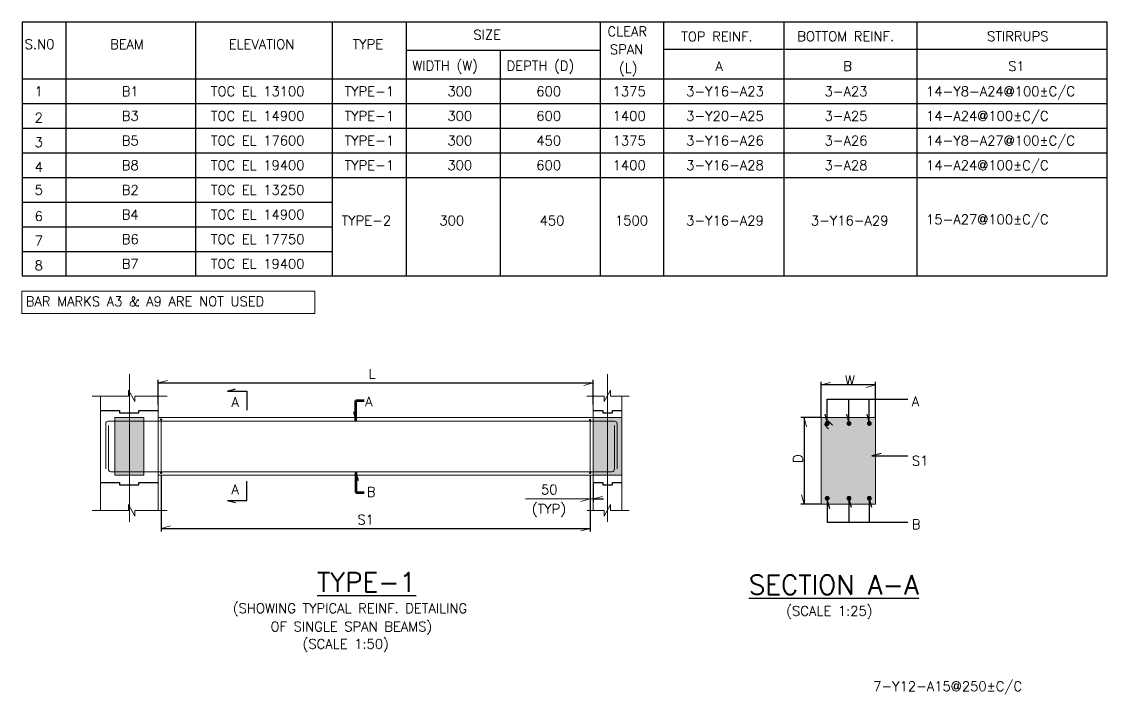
# Model space of a CAD drawing. Header units: millimetres. Extents: x 340192 to 549303, y -616317 to -538642.
# Drawn here: x 430067 to 446984, y -604059 to -593575 of the extents above; entities that cross this region are included whole.
import ezdxf
from ezdxf.enums import TextEntityAlignment as Align
from ezdxf.lldxf.tags import DXFTag

# ---------------------------------------------------------------- set-up
doc = ezdxf.new("R2010")
doc.units = ezdxf.units.MM
doc.header["$LTSCALE"] = 250
doc.header["$MEASUREMENT"] = 0
doc.linetypes.add('DOT2', pattern=[125, 0, -125])
doc.layers.get('DEFPOINTS').update_dxf_attribs({"lineweight": 0})
for name, color, linetype, lineweight in [('2MM', 2, 'Continuous', 0), ('bor', 6, 'Continuous', 0), ('CIVIL', 3, 'Continuous', 0), ('CV-CB-DIM', 2, 'Continuous', 0), ('CV-CB-GRID', 8, 'CENTER', 5), ('CV-CB-LINE', 2, 'Continuous', 0), ('CV-CB-REINFORCEMENT', 6, 'Continuous', 0), ('CV-CB-TEXT', 3, 'Continuous', 0), ('CVTEXT', 3, 'Continuous', 0), ('CVTXT', 3, 'Continuous', 0), ('HATCH', 2, 'Continuous', 0), ('SHADE', 25, 'Continuous', 0), ('TEXT', 3, 'Continuous', 0)]:
    doc.layers.add(name, color=color, linetype=linetype, lineweight=lineweight)
doc.styles.add('ROAMNS', font='romans.shx', dxfattribs={"width": 0.8})
doc.styles.add('ROMANS', font='romans.shx')
doc.styles.get("Standard").update_dxf_attribs({"font": 'romans.shx'})
tags = doc.linetypes.add('CENTER', pattern=[2, 1.25, -0.25, 0.25, -0.25]).pattern_tags.tags
tags[10:11] = [DXFTag(74, 4), DXFTag(75, 0), DXFTag(340, '0'), DXFTag(46, 1.0), DXFTag(50, 0.0), DXFTag(44, 0.0), DXFTag(45, 0.0)]
tags[8:9] = [DXFTag(74, 4), DXFTag(75, 0), DXFTag(340, '0'), DXFTag(46, 1.0), DXFTag(50, 0.0), DXFTag(44, 0.0), DXFTag(45, 0.0)]
tags[6:7] = [DXFTag(74, 4), DXFTag(75, 0), DXFTag(340, '0'), DXFTag(46, 1.0), DXFTag(50, 0.0), DXFTag(44, 0.0), DXFTag(45, 0.0)]
tags[4:5] = [DXFTag(74, 4), DXFTag(75, 0), DXFTag(340, '0'), DXFTag(46, 1.0), DXFTag(50, 0.0), DXFTag(44, 0.0), DXFTag(45, 0.0)]
doc.dimstyles.new('CIVIL', dxfattribs={"dimtxt": 1, "dimasz": 0.0005, "dimexe": 50, "dimexo": 0, "dimgap": 50, "dimtad": 1, "dimdec": 0, "dimlfac": 0.001, "dimzin": 0, "dimdsep": 46, "dimtxsty": 'ROMANS', "dimblk": 'TICK', "dimcen": 0.09, "dimclrd": 2, "dimclre": 2, "dimclrt": 3, "dimadec": 0, "dimazin": 0, "dimtfac": 1, "dimtdec": 0, "dimtofl": 0, "dimtmove": 0, "dimatfit": 3, "dimldrblk": 'TICK', "dimfxl": 1, "dimfrac": 2, "dimtolj": 1, "dimtzin": 0, "dimarcsym": 0})

# ---------------------------------------------------------------- blocks, each defined once
blk = doc.blocks.new('secv1_6')
at = {"layer": 'bor', "lineweight": -2}
for p, q in [((0, 6000), (-670, 3500)), ((0, 6000), (0, 0)), ((0, 0), (6000, 0))]:
    blk.add_line(p, q, dxfattribs=at)
blk = doc.blocks.new('TICK')
at = {"color": 3}
blk.add_line((-289777.747, -77645.713), (0, 0), dxfattribs=at)
blk = doc.blocks.new('*D169')
at = {"layer": 'CVTXT', "color": 2, "lineweight": -2, "transparency": 16777216}
for p, q in [((442526, -599746), (442526, -599186)), ((443370, -599746), (443370, -599186)), ((443370, -599236), (442526, -599236))]:
    blk.add_line(p, q, dxfattribs=at)
at = {"layer": 'DEFPOINTS', "color": 0, "transparency": 16777216}
for p in [(442526, -599236), (442526, -599746, -1931002), (443370, -599746)]:
    blk.add_point(p, dxfattribs=at)
at = {"layer": 'CVTXT', "color": 2, "lineweight": -2, "transparency": 16777216, "xscale": 0.0005, "yscale": 0.0005, "zscale": 0.0005, "rotation": 180}
blk.add_blockref('TICK', (442526, -599236), dxfattribs=at)
at = {"layer": 'CVTXT', "color": 2, "lineweight": -2, "transparency": 16777216, "xscale": 0.0005, "yscale": 0.0005, "zscale": 0.0005}
blk.add_blockref('TICK', (443370, -599236), dxfattribs=at)
blk = doc.blocks.new('*D170')
at = {"layer": 'CVTXT', "color": 2, "lineweight": -2, "transparency": 16777216}
for p, q in [((442526, -599746), (442209, -599746)), ((442259, -599746), (442259, -601096)), ((442526, -601096), (442209, -601096))]:
    blk.add_line(p, q, dxfattribs=at)
at = {"layer": 'DEFPOINTS', "color": 0, "transparency": 16777216}
for p in [(442526, -599746), (442259, -601096), (442526, -601096)]:
    blk.add_point(p, dxfattribs=at)
at = {"layer": 'CVTXT', "color": 2, "lineweight": -2, "transparency": 16777216, "xscale": 0.0005, "yscale": 0.0005, "zscale": 0.0005}
for p, rotation in [((442259, -599746), 90), ((442259, -601096), 270)]:
    blk.add_blockref('TICK', p, dxfattribs=dict(at, rotation=rotation))
blk = doc.blocks.new('*D171')
at = {"layer": 'CVTXT', "color": 2, "lineweight": -2, "transparency": 16777216}
for p, q in [((432240, -600646), (432240, -601524)), ((438926, -600646), (438926, -601524)), ((432240, -601474), (438926, -601474))]:
    blk.add_line(p, q, dxfattribs=at)
at = {"layer": 'DEFPOINTS', "color": 0, "transparency": 16777216}
for p in [(432240, -600646), (438926, -600646), (438926, -601474)]:
    blk.add_point(p, dxfattribs=at)
at = {"layer": 'CVTXT', "color": 2, "lineweight": -2, "transparency": 16777216, "xscale": 0.0005, "yscale": 0.0005, "zscale": 0.0005, "rotation": 180}
blk.add_blockref('TICK', (432240, -601474), dxfattribs=at)
at = {"layer": 'CVTXT', "color": 2, "lineweight": -2, "transparency": 16777216, "xscale": 0.0005, "yscale": 0.0005, "zscale": 0.0005}
blk.add_blockref('TICK', (438926, -601474), dxfattribs=at)
blk = doc.blocks.new('*D172')
at = {"layer": 'CVTXT', "color": 2, "lineweight": -2, "transparency": 16777216}
for p, q in [((432194, -599543), (432194, -599156)), ((432194, -599206), (438971, -599206)), ((438971, -599543), (438971, -599156))]:
    blk.add_line(p, q, dxfattribs=at)
at = {"layer": 'DEFPOINTS', "color": 0, "transparency": 16777216}
for p in [(438971, -599206), (432194, -599543), (438971, -599543)]:
    blk.add_point(p, dxfattribs=at)
at = {"layer": 'CVTXT', "color": 2, "lineweight": -2, "transparency": 16777216, "xscale": 0.0005, "yscale": 0.0005, "zscale": 0.0005, "rotation": 180}
blk.add_blockref('TICK', (432194, -599206), dxfattribs=at)
at = {"layer": 'CVTXT', "color": 2, "lineweight": -2, "transparency": 16777216, "xscale": 0.0005, "yscale": 0.0005, "zscale": 0.0005}
blk.add_blockref('TICK', (438971, -599206), dxfattribs=at)
blk = doc.blocks.new('*D177')
at = {"layer": 'CVTXT', "color": 2, "lineweight": -2, "transparency": 16777216}
for p, q in [((438926, -600751), (438926, -601064)), ((438971, -600780), (438971, -601064)), ((438926, -601014), (438926, -601014)), ((438971, -601014), (439134, -601014))]:
    blk.add_line(p, q, dxfattribs=at)
at = {"layer": 'DEFPOINTS', "color": 0, "transparency": 16777216}
for p in [(438926, -600751), (438971, -600780), (438971, -601014)]:
    blk.add_point(p, dxfattribs=at)
at = {"layer": 'CVTXT', "color": 2, "lineweight": -2, "transparency": 16777216, "xscale": 0.0005, "yscale": 0.0005, "zscale": 0.0005}
blk.add_blockref('TICK', (438926, -601014), dxfattribs=at)
at = {"layer": 'CVTXT', "color": 2, "lineweight": -2, "transparency": 16777216, "xscale": 0.0005, "yscale": 0.0005, "zscale": 0.0005, "rotation": 180}
blk.add_blockref('TICK', (438971, -601014), dxfattribs=at)

msp = doc.modelspace()

# ---------------------------------------------------------------- hatches: boundary and pattern name
at = {"layer": 'HATCH', "linetype": 'DOT2', "ltscale": 0.000703125}
msp.add_hatch(color=25, dxfattribs=at).paths.add_polyline_path([(442525.84, -601095.75), (442525.84, -599745.75), (443369.59, -599745.75), (443369.59, -601095.75)])

# ---------------------------------------------------------------- linework, layer by layer
at = {"color": 2, "lineweight": -2, "ltscale": 0.00075}
for p, q in [((431293.87, -599633.25, -930117.21), (431589.18, -599633.25, -930117.21)), ((431589.18, -599633.25, -930117.21), (431589.18, -599671.16, -930117.21)), ((431589.18, -599671.16, -930117.21), (431893.87, -599671.16, -930117.21)), ((431893.87, -599633.25, -930117.21), (432193.87, -599633.25, -930117.21)), ((431893.87, -599671.16, -930117.21), (431893.87, -599633.25, -930117.21)), ((438971.43, -599633.25, -930117.21), (439121.43, -599633.25, -930117.21)), ((439121.43, -599633.25, -930117.21), (439121.43, -599671.16, -930117.21)), ((439121.43, -599671.16, -930117.21), (439271.43, -599671.16, -930117.21)), ((439271.43, -599633.25, -930117.21), (439421.43, -599633.25, -930117.21)), ((439271.43, -599671.16, -930117.21), (439271.43, -599633.25, -930117.21)), ((431293.87, -600758.25, -930117.21), (431589.18, -600758.25, -930117.21)), ((431589.18, -600758.25, -930117.21), (431589.18, -600796.16, -930117.21)), ((431589.18, -600796.16, -930117.21), (431893.87, -600796.16, -930117.21)), ((431893.87, -600758.25, -930117.21), (432193.87, -600758.25, -930117.21)), ((431893.87, -600796.16, -930117.21), (431893.87, -600758.25, -930117.21)), ((438971.43, -600758.25, -930117.21), (439121.43, -600758.25, -930117.21)), ((439121.43, -600758.25, -930117.21), (439121.43, -600796.16, -930117.21)), ((439121.43, -600796.16, -930117.21), (439271.43, -600796.16, -930117.21)), ((439271.43, -600758.25, -930117.21), (439421.43, -600758.25, -930117.21)), ((439271.43, -600796.16, -930117.21), (439271.43, -600758.25, -930117.21))]:
    msp.add_line(p, q, dxfattribs=at)
at = {"color": 6, "lineweight": -2, "ltscale": 0.000703125, "elevation": -930117.21, "flags": 128}
for points in [[(442638.18, -599838.04, 38, 38, -1), (442600.18, -599838.04, 38, 38, -1), (442638.18, -599838.04, 0, 0, 0)], [(442977.78, -599838.04, 38, 38, -1), (442939.78, -599838.04, 38, 38, -1), (442977.78, -599838.04, 0, 0, 0)], [(442638.18, -601003.46, 38, 38, 1), (442600.18, -601003.46, 38, 38, 1), (442638.18, -601003.46, 0, 0, 0)], [(442977.78, -601003.46, 38, 38, 1), (442939.78, -601003.46, 38, 38, 1), (442977.78, -601003.46, 0, 0, 0)]]:
    msp.add_lwpolyline(points, format="xyseb", dxfattribs=at)
at = {"color": 6, "lineweight": -2, "ltscale": 0.000703125, "const_width": 38, "elevation": -930117.21, "flags": 128}
for points in [[(443294.53, -599838.04, -1), (443256.53, -599838.04, -1), (443294.53, -599838.04)], [(443294.53, -601003.46, 1), (443256.53, -601003.46, 1), (443294.53, -601003.46)]]:
    msp.add_lwpolyline(points, format="xyb", dxfattribs=at)
at = {"color": 6, "lineweight": -2, "ltscale": 0.00075, "const_width": 17.37, "elevation": -930117.21, "flags": 128}
for points in [[(438934.38, -600606.55, -1), (438917, -600606.55, -1), (438934.38, -600606.55)], [(438934.38, -600608.79, -1), (438917, -600608.79, -1), (438934.38, -600608.79)]]:
    msp.add_lwpolyline(points, format="xyb", dxfattribs=at)
at = {"layer": '2MM', "color": 6, "lineweight": -2, "ltscale": 0.00075}
for p in [(430073.5, -593574.61, -929787.15), (430073.5, -593910.61, -929787.15)]:
    msp.add_line(p, (430073.5, -597538.48, -929787.15), dxfattribs=at)
at = {"layer": '2MM', "color": 2, "lineweight": -2, "ltscale": 0.00075}
for p, q in [((430757.63, -597538.48, -929787.15), (430757.63, -593574.61, -929787.15)), ((430757.63, -597538.48, -929787.15), (430757.63, -593574.61, -929787.15)), ((432780.03, -597538.48, -929787.15), (432780.03, -593574.61, -929787.15)), ((434910.18, -597538.48, -929787.15), (434910.18, -593574.61, -929787.15)), ((436065.41, -597538.48, -929787.15), (436065.41, -593574.61, -929787.15)), ((439087.09, -597538.48, -929787.15), (439087.09, -593574.61, -929787.15)), ((440073.44, -597538.48, -929787.15), (440073.44, -593574.61, -929787.15)), ((441950.5, -597538.48, -929787.15), (441950.5, -593574.61, -929787.15)), ((444020.05, -597538.48, -929787.15), (444020.05, -593574.61, -929787.15)), ((430757.63, -597538.48, -929787.15), (430757.63, -593910.61, -929787.15)), ((440073.44, -597538.48, -929787.15), (440073.44, -593910.61, -929787.15)), ((437526.3, -597538.48, -929787.15), (437526.3, -594016, -929787.15)), ((440073.44, -597538.48, -929787.15), (440073.44, -594003.25, -929787.15)), ((440073.44, -597538.48, -929787.15), (440073.44, -594023.26, -929787.15))]:
    msp.add_line(p, q, dxfattribs=at)
at = {"layer": 'CIVIL', "ltscale": 0.00075}
for p, q in [((431293.87, -599410.15, -930117.21), (431293.87, -601195.93, -930117.21)), ((432193.87, -599410.17, -930117.21), (432193.87, -601195.95, -930117.21)), ((438971.43, -599410.17, -930117.21), (438971.43, -601195.93, -930117.21)), ((439421.43, -599410.15, -930117.21), (439421.43, -601195.9, -930117.21)), ((439421.43, -599410.17, -930117.21), (439421.43, -601195.9, -930117.21)), ((432193.87, -599745.75, -930117.21), (438971.43, -599745.75, -930117.21)), ((432193.87, -600645.75, -930117.21), (438971.43, -600645.75, -930117.21))]:
    msp.add_line(p, q, dxfattribs=at)
at = {"layer": 'CIVIL', "color": 3, "linetype": 'Continuous', "ltscale": 0.000375}
for p, q in [((431518.87, -599745.75, -930117.21), (431518.87, -600645.75, -930117.21)), ((431968.87, -599745.75, -930117.21), (431518.87, -599745.75, -930117.21)), ((431968.87, -599745.75, -930117.21), (431968.87, -600645.75, -930117.21)), ((438971.43, -599745.75, -930117.21), (438971.43, -600645.75, -930117.21)), ((439421.43, -599745.75, -930117.21), (438971.43, -599745.75, -930117.21)), ((439421.43, -599745.75, -930117.21), (439421.43, -600645.75, -930117.21)), ((439421.43, -599777.25, -930092.45), (439421.43, -600645.75, -930117.21)), ((431968.87, -600645.75, -930117.21), (431518.87, -600645.75, -930117.21)), ((439421.43, -600645.75, -930117.21), (438971.43, -600645.75, -930117.21))]:
    msp.add_line(p, q, dxfattribs=at)
at = {"layer": 'CIVIL', "ltscale": 0.000703125}
msp.add_line((443369.59, -599745.75, -930117.21), (442525.84, -599745.75, -930117.21), dxfattribs=at)
at = {"layer": 'CIVIL', "color": 6, "ltscale": 0.000703125}
for p, q in [((442577.45, -599854.11, -932496.23), (442641.72, -599922.57, -935081.22)), ((442635.74, -599796.97, -932496.23), (442700.01, -599865.42, -935081.22))]:
    msp.add_line(p, q, dxfattribs=at)
at = {"layer": 'CIVIL', "color": 2, "linetype": 'ByBlock', "elevation": -930117.21, "flags": 128}
for points in [[(431162.4, -599410.15), (431729.89, -599410.15), (431729.89, -599316.99)], [(431729.89, -599316.99), (431831.13, -599496.4), (431831.13, -599410.17), (432332.29, -599410.17)], [(439242.72, -599316.99), (439141.48, -599496.4), (439141.48, -599410.17), (438873.98, -599410.17)], [(439532.33, -599410.15), (439242.72, -599410.15), (439242.72, -599316.99)], [(431162.4, -601195.93), (431729.89, -601195.93), (431729.89, -601102.76)], [(431729.89, -601102.76), (431831.13, -601282.17), (431831.13, -601195.95), (432332.29, -601195.95)], [(439242.72, -601102.74), (439141.48, -601282.15), (439141.48, -601195.93), (438873.98, -601195.93)], [(439532.33, -601195.9), (439242.72, -601195.9), (439242.72, -601102.74)]]:
    msp.add_lwpolyline(points, dxfattribs=at)
at = {"layer": 'CIVIL', "ltscale": 0.000703125, "elevation": -930117.21, "flags": 128}
msp.add_lwpolyline([(442525.84, -599745.75), (442525.84, -601095.75), (443369.59, -601095.75), (443369.59, -599745.75)], dxfattribs=at)
at = {"layer": 'CV-CB-DIM', "color": 2, "ltscale": 1.5}
msp.add_line((438971.43, -601013.88, -930117.21), (437915.65, -601013.88, -930117.21), dxfattribs=at)
at = {"layer": 'CV-CB-GRID', "ltscale": 2}
for p, q in [((431743.87, -601372.62, -932854.5), (431743.87, -599066.87, -929922.06)), ((439196.43, -601372.62, -932919.33), (439196.43, -599066.87, -929986.89))]:
    msp.add_line(p, q, dxfattribs=at)
at = {"layer": 'CV-CB-LINE'}
msp.add_3dface([(430066.63, -597775.48), (434632.26, -597775.48), (434632.26, -598122.66), (430066.63, -598122.66)], dxfattribs=at)
at = {"layer": 'CV-CB-REINFORCEMENT', "color": 6, "ltscale": 0.00075}
for p, q in [((431375.26, -599841.37, -930117.21), (431375.26, -600543.57, -930117.21)), ((431417.37, -599870.87, -930117.21), (431417.37, -600550.29, -930117.21)), ((432238.87, -599783.77, -930117.21), (432238.87, -600589.5, -930117.21)), ((439304.32, -599870.87, -930117.21), (439304.32, -600550.29, -930117.21)), ((439346.43, -599841.37, -930117.21), (439346.43, -600543.57, -930117.21))]:
    msp.add_line(p, q, dxfattribs=at)
at = {"layer": 'CV-CB-REINFORCEMENT', "ltscale": 0.00075}
for p, q in [((431414.63, -599802, -930117.21), (439307.06, -599802, -930117.21)), ((438926.43, -599774.79, -930117.21), (438926.43, -600589.5, -930117.21)), ((438926.43, -600017.04, -930117.21), (438926.43, -600589.5, -930117.21)), ((431453.08, -600589.5, -932626.57), (439268.6, -600589.5, -930291.11))]:
    msp.add_line(p, q, dxfattribs=at)
at = {"layer": 'CV-CB-REINFORCEMENT', "color": 6, "lineweight": -2, "ltscale": 0.00075, "const_width": 17.37, "elevation": -930117.21, "flags": 128}
msp.add_lwpolyline([(432231.61, -599775.21, 1), (432248.98, -599775.21, 1), (432231.61, -599775.21)], format="xyb", dxfattribs=at)
at = {"layer": 'CV-CB-REINFORCEMENT', "lineweight": -2, "ltscale": 0.00075, "const_width": 17.37, "elevation": -930117.21, "flags": 128}
for points in [[(438933.69, -599783.48, -1), (438916.32, -599783.48, -1), (438933.69, -599783.48)], [(438933.69, -599783.65, -1), (438916.32, -599783.65, -1), (438933.69, -599783.65)]]:
    msp.add_lwpolyline(points, format="xyb", dxfattribs=at)
at = {"layer": 'CV-CB-REINFORCEMENT', "color": 6, "lineweight": -2, "ltscale": 0.00075, "elevation": -930117.21, "flags": 128}
msp.add_lwpolyline([(432230.93, -600608.79, 17.37, 17.37, 1), (432248.3, -600608.79, 17.37, 17.37, 1), (432230.93, -600608.79, 0, 0, 0)], format="xyseb", dxfattribs=at)
at = {"layer": 'CV-CB-REINFORCEMENT', "color": 6, "ltscale": 0.00075}
for centre, start, end in [((431414.63, -599841.37, -930117.21), 90, 180), ((431456.74, -600550.29, -930117.21), 180, 264.663036)]:
    msp.add_arc(centre, 39.38, start, end, dxfattribs=at)
at = {"layer": 'CV-CB-REINFORCEMENT', "color": 6, "ltscale": 0.00075, "extrusion": (0, 0, -1)}
for centre, start, end in [((-439307.06, -599841.37, 930117.21), 90, 180), ((-439264.94, -600550.29, 930117.21), 180, 264.663036)]:
    msp.add_arc(centre, 39.38, start, end, dxfattribs=at)
at = {"layer": 'CVTXT', "color": 6, "lineweight": -2, "ltscale": 0.00075}
for p, q in [((430073.5, -593574.61, -929787.15), (446984.13, -593574.61, -929787.15)), ((446984.13, -597538.48, -929787.15), (446984.13, -593574.61, -929787.15)), ((436065.41, -594016, -929787.15), (439087.09, -594016, -929787.15)), ((440073.44, -594003.25, -929787.15), (446984.13, -594003.25, -929787.15)), ((430073.5, -594465.26, -929787.15), (446984.13, -594465.26, -929787.15)), ((430073.5, -597538.48, -929787.15), (446984.13, -597538.48, -929787.15))]:
    msp.add_line(p, q, dxfattribs=at)
at = {"layer": 'CVTXT', "color": 1, "lineweight": -2, "ltscale": 0.00075}
for p, q in [((430073.5, -594849.41, -929787.15), (446984.13, -594849.41, -929787.15)), ((430073.5, -594849.41, -929787.15), (446984.13, -594849.41, -929787.15)), ((430073.5, -595233.56, -929787.15), (446984.13, -595233.56, -929787.15)), ((430073.5, -595617.72, -929787.15), (446984.13, -595617.72, -929787.15)), ((430073.5, -596001.87, -929787.15), (446984.13, -596001.87, -929787.15)), ((430073.5, -596386.02, -929787.15), (434910.18, -596386.02, -929787.15)), ((430073.5, -596386.02, -929787.15), (434910.18, -596386.02, -929787.15)), ((430073.5, -596770.17, -929787.15), (434910.18, -596770.17, -929787.15)), ((430073.5, -597154.33, -929787.15), (434910.18, -597154.33, -929787.15))]:
    msp.add_line(p, q, dxfattribs=at)
at = {"layer": 'SHADE', "color": 25, "ltscale": 0.000375, "extrusion": (0, 0, -1)}
msp.add_solid([(-431518.87, -599745.75, 930117.21), (-431968.87, -599745.75, 930117.21), (-431518.87, -600645.75, 930117.21), (-431968.87, -600645.75, 930117.21)], dxfattribs=at)
at = {"layer": 'SHADE', "color": 25, "ltscale": 0.000375}
msp.add_solid([(438971.43, -599745.75, -930117.21), (439421.43, -599745.75, -930117.21), (438971.43, -600645.75, -930117.21), (439421.43, -600645.75, -930117.21)], dxfattribs=at)

# ---------------------------------------------------------------- block references
at = {"lineweight": -2, "ltscale": 0.0005}
ref = msp.add_blockref('secv1_6', (433573.77, -599332.5, -929694.78), dxfattribs=dict(at, xscale=0.05, yscale=-0.05, zscale=0.05, rotation=270))
ref.add_attrib('P', 'A', (433334.3, -599579.6, -929694.78), dxfattribs={"layer": 'bor', "height": 150})
ref = msp.add_blockref('secv1_6', (433573.77, -601037.28, -929694.78), dxfattribs=dict(at, xscale=0.05, yscale=0.05, zscale=0.05, rotation=90.00000000000001))
ref.add_attrib('P', 'A', dxfattribs={"layer": 'bor', "height": 150}).set_placement((433334.3, -600790.18, -929694.78), align=Align.TOP_LEFT)

# ---------------------------------------------------------------- texts
at = {"layer": 'CV-CB-TEXT', "color": 6, "lineweight": -2, "style": 'ROAMNS'}
for s, p in [('SIZE', (437104.71, -593853.28, -929787.15)), ('CLEAR ', (439194.78, -593801.47, -929787.15)), ('TOP REINF.', (440344.36, -593880.29, -929787.15)), ('BOTTOM REINF.', (442152.6, -593876.67, -929787.15)), ('STIRRUPS', (445111.01, -593876.67, -929787.15)), ('S.N0', (430112.91, -594000.5, -929787.15)), ('BEAM ', (431443.36, -594000.5, -929787.15)), ('ELEVATION', (433293.01, -594000.5, -929787.15)), ('TYPE', (435223.82, -594000.5, -929787.15)), ('SPAN', (439232.55, -594081.42, -929787.15)), ('WIDTH (W)', (436154.81, -594334.77, -929787.15)), ('DEPTH (D)', (437623.8, -594337.1, -929787.15)), ('(L)', (439373.79, -594371.98, -929787.15)), ('A', (440879.84, -594342.86, -929787.15)), ('B', (442869.72, -594342.86, -929787.15)), ('S1', (445439.22, -594342.86, -929787.15))]:
    msp.add_text(s, height=150, dxfattribs=at).set_placement(p)
at = {"layer": 'CV-CB-TEXT', "lineweight": 0, "style": 'ROMANS'}
msp.add_text('7-Y12-A15@250%%pC/C', height=150, dxfattribs=at).set_placement((443335.76, -603859.27, 594389.79), align=Align.TOP_LEFT)
at = {"layer": 'CVTEXT', "color": 3, "lineweight": -2, "style": 'ROMANS'}
for s, p in [('1', (430268.71, -594735.03, -929787.15)), ('B1', (431625.82, -594735.03, -929787.15)), ('TOC EL 13100', (433014.5, -594735.03, -929787.15)), ('TYPE-1', (435098.93, -594735.03, -929787.15)), ('300', (436700.58, -594735.03, -929787.15)), ('600', (438086.21, -594735.03, -929787.15)), ('1375', (439276.43, -594735.03, -929787.15)), ('3-Y16-A23', (440422.1, -594735.03, -929787.15)), ('3-A23', (442578.95, -594735.03, -929787.15)), ('14-Y8-A24@100±C/C', (444160.37, -594735.03, -929787.15)), ('B3', (431625.82, -595119.18, -929787.15)), ('TOC EL 14900', (433014.5, -595119.18, -929787.15)), ('TYPE-1', (435098.93, -595119.18, -929787.15)), ('300', (436700.58, -595119.18, -929787.15)), ('600', (438086.21, -595119.18, -929787.15)), ('1400', (439276.43, -595119.18, -929787.15)), ('3-Y20-A25', (440422.1, -595119.18, -929787.15)), ('3-A25', (442578.95, -595119.18, -929787.15)), ('14-A24@100±C/C', (444160.37, -595119.18, -929787.15)), ('2', (430268.71, -595144.04, -929787.15)), ('14-Y8-A27@100±C/C', (444160.37, -595503.33, -929787.15)), ('3', (430268.71, -595528.19, -929787.15)), ('B5', (431625.82, -595503.33, -929787.15)), ('TOC EL 17600', (433014.5, -595503.33, -929787.15)), ('TYPE-1', (435098.93, -595503.33, -929787.15)), ('300', (436700.58, -595503.33, -929787.15)), ('450', (438086.21, -595503.33, -929787.15)), ('1375', (439276.43, -595503.33, -929787.15)), ('3-Y16-A26', (440422.1, -595503.33, -929787.15)), ('3-A26', (442578.95, -595503.33, -929787.15)), ('4', (430268.71, -595912.35, -929787.15)), ('B8', (431625.82, -595887.49, -929787.15)), ('TOC EL 19400', (433014.5, -595887.49, -929787.15)), ('TYPE-1', (435098.93, -595887.49, -929787.15)), ('300', (436700.58, -595887.49, -929787.15)), ('600', (438086.21, -595887.49, -929787.15)), ('1400', (439276.43, -595887.49, -929787.15)), ('3-Y16-A28', (440422.1, -595887.49, -929787.15)), ('3-A28', (442578.95, -595887.49, -929787.15)), ('14-A24@100±C/C', (444160.37, -595887.49, -929787.15)), ('5', (430268.71, -596271.64, -929787.15)), ('B2', (431625.82, -596271.64, -929787.15)), ('TOC EL 13250', (433014.5, -596271.64, -929787.15)), ('B4', (431625.82, -596655.79, -929787.15)), ('TOC EL 14900', (433014.5, -596655.79, -929787.15)), ('6', (430268.71, -596680.65, -929787.15)), ('TYPE-2', (435052.48, -596749.07, -929787.15)), ('300', (436576.24, -596749.07, -929787.15)), ('450', (438137.99, -596749.07, -929787.15)), ('1500', (439312.46, -596749.07, -929787.15)), ('3-Y16-A29', (440422.1, -596749.07, -929787.15)), ('3-Y16-A29', (442365.75, -596749.07, -929787.15)), ('15-A27@100±C/C', (444160.37, -596731.18, -929787.15)), ('7', (430268.71, -597064.8, -929787.15)), ('B6', (431625.82, -597039.94, -929787.15)), ('TOC EL 17750', (433014.5, -597039.94, -929787.15)), ('8', (430268.71, -597448.96, -929787.15)), ('B7', (431625.82, -597424.1, -929787.15)), ('TOC EL 19400', (433014.5, -597424.1, -929787.15)), ('BAR MARKS A3 & A9 ARE NOT USED', (430130.3, -598009.31, -929787.15))]:
    msp.add_text(s, height=150, dxfattribs=at).set_placement(p)
at = {"layer": 'CVTEXT', "lineweight": -2, "style": 'ROMANS'}
for s, p in [('L', (435470.14, -599138.44, -930117.21)), ('A', (435416.96, -599569.78, -930117.21)), ('B', (435443.81, -600978.87, -930117.21)), ('50', (438159.58, -600943.08, -930117.21)), ('(TYP)', (438016.8, -601243.29, -930117.21)), ('S1', (435298.57, -601412.34, -930117.21)), ('(SHOWING TYPICAL REINF. DETAILING', (433356.62, -602793.89, -930117.21)), ('(SCALE 1:25)', (441981.32, -602835.16, -931765.55)), ('OF SINGLE SPAN BEAMS)', (433943.49, -603078.1, -930117.21)), ('(SCALE 1:50)', (434443.9, -603349.15, -931765.55))]:
    msp.add_text(s, height=150, dxfattribs=at).set_placement(p)
at = {"layer": 'CVTEXT', "lineweight": -2, "char_height": 150, "attachment_point": 7, "line_spacing_factor": 0.6, "style": 'ROMANS'}
for s, insert in [('W', (442895.63, -599240.29, -930117.21)), ('A', (443939.09, -599568.53, -930117.21)), ('S1', (443939.09, -600493.82, -930117.21)), ('B', (443939.09, -601483.55, -930117.21))]:
    msp.add_mtext(s, dxfattribs=dict(at, insert=insert))
at = {"layer": 'CVTEXT', "lineweight": -2, "insert": (442237.74, -600453.7, -930117.21), "char_height": 150, "attachment_point": 7, "rotation": 90, "line_spacing_factor": 0.6, "style": 'ROMANS'}
msp.add_mtext('D', dxfattribs=at)
at = {"layer": 'TEXT', "color": 6, "lineweight": -2, "style": 'ROMANS'}
for s, p in [('%%uTYPE-1%%U', (434668.86, -602460.64, -930117.21)), ('%%uSECTION A-A%%U', (441397.85, -602501.91, -931765.55))]:
    msp.add_text(s, height=300, dxfattribs=at).set_placement(p)

# ---------------------------------------------------------------- dimensions: what is measured, and where the dimension line sits
at = {"layer": 'CVTXT', "color": 2, "lineweight": -2}
for base, p1, p2, picture, middle in [((438971.43, -599205.77, -930117.21), (432193.87, -599542.68, -930117.21), (438971.43, -599542.68, -930117.21), '*D172', (435582.65, -599205.77, -930117.21)), ((438925.69, -601474.06, -930117.21), (432239.61, -600645.75, -930117.21), (438925.69, -600645.75, -930117.21), '*D171', (435582.65, -601474.06, -930117.21))]:
    dim = msp.add_linear_dim(base=base, p1=p1, p2=p2, text=' ', dimstyle='CIVIL', override={"dimcen": 0.09}, dxfattribs=at)
    dim.commit()
    dim.dimension.update_dxf_attribs({"geometry": picture, "text_midpoint": middle})
for base, p1, p2, angle, picture, middle in [((442525.84, -599236.31, -930117.21), (443369.59, -599745.75, -930117.21), (442525.84, -599745.75, -2861119.36), 180, '*D169', (442947.71, -599236.31, -930117.21)), ((442259.36, -601095.75, -930117.21), (442525.84, -599745.75, -930117.21), (442525.84, -601095.75, -930117.21), 270, '*D170', (442259.36, -600420.75, -930117.21))]:
    dim = msp.add_linear_dim(base=base, p1=p1, p2=p2, angle=angle, text=' ', dimstyle='CIVIL', override={"dimexo": 0, "dimcen": 0.09}, dxfattribs=at)
    dim.commit()
    dim.dimension.update_dxf_attribs({"geometry": picture, "text_midpoint": middle})
dim = msp.add_linear_dim(base=(438971.43, -601013.88, -930117.21), p1=(438925.69, -600751.35, -930117.21), p2=(438971.43, -600779.62, -930117.21), text=' ', dimstyle='CIVIL', override={"dimcen": 0.09}, dxfattribs=at)
dim.commit()
dim.dimension.update_dxf_attribs({"geometry": '*D177', "text_midpoint": (439083.93, -601013.88, -930117.21), "dimtype": 160})

# ---------------------------------------------------------------- leaders
for points, override in [([(435274.71, -599803.08, -930117.21), (435274.71, -599477.47, -930117.21), (435402.81, -599477.47, -930117.21)], {"dimscale": 1, "dimtxt": 1, "dimasz": 0.0005, "dimgap": 50, "dimtad": 1, "dimtxsty": 'ROMANS', "dimclrd": 0, "dimldrblk": 'TICK', "dimlwd": 65534}), ([(442619.18, -599838.04, -930117.21), (442619.18, -599459.2, -930117.21), (443873.51, -599459.2, -930117.21)], {"dimtxt": 1, "dimasz": 0.0005, "dimgap": 50, "dimtxsty": 'ROMANS', "dimclrd": 0}), ([(442958.78, -599838.04, -930117.21), (442958.78, -599459.2, -930117.21)], {"dimtxt": 1, "dimasz": 0.0005, "dimgap": 50, "dimtxsty": 'ROMANS', "dimclrd": 0}), ([(443275.53, -599838.04, -930117.21), (443275.53, -599459.2, -930117.21)], {"dimtxt": 1, "dimasz": 0.0005, "dimgap": 50, "dimtxsty": 'ROMANS', "dimclrd": 0}), ([(443316.85, -600342.74, -930117.21), (443873.51, -600342.74, -930117.21)], {"dimtxt": 1, "dimasz": 0.0005, "dimgap": 50, "dimtxsty": 'ROMANS', "dimclrd": 0}), ([(435274.71, -600589.04, -930117.21), (435274.71, -600914.65, -930117.21), (435402.81, -600914.65, -930117.21)], {"dimscale": 1, "dimtxt": 1, "dimasz": 0.0005, "dimgap": 50, "dimtad": 1, "dimtxsty": 'ROMANS', "dimclrd": 0, "dimldrblk": 'TICK', "dimlwd": 65534}), ([(442619.18, -601022.45, -930117.21), (442619.18, -601374.22, -930117.21), (443873.51, -601374.22, -930117.21)], {"dimtxt": 1, "dimasz": 0.0005, "dimgap": 50, "dimtxsty": 'ROMANS', "dimclrd": 0}), ([(442958.78, -601003.46, -930117.21), (442958.78, -601374.22, -930117.21)], {"dimtxt": 1, "dimasz": 0.0005, "dimgap": 50, "dimtxsty": 'ROMANS', "dimclrd": 0}), ([(443275.53, -601003.46, -930117.21), (443275.53, -601374.22, -930117.21)], {"dimtxt": 1, "dimasz": 0.0005, "dimgap": 50, "dimtxsty": 'ROMANS', "dimclrd": 0})]:
    msp.add_leader(points, dimstyle='CIVIL', override=override, dxfattribs=at)

doc.saveas('drawing.dxf')
